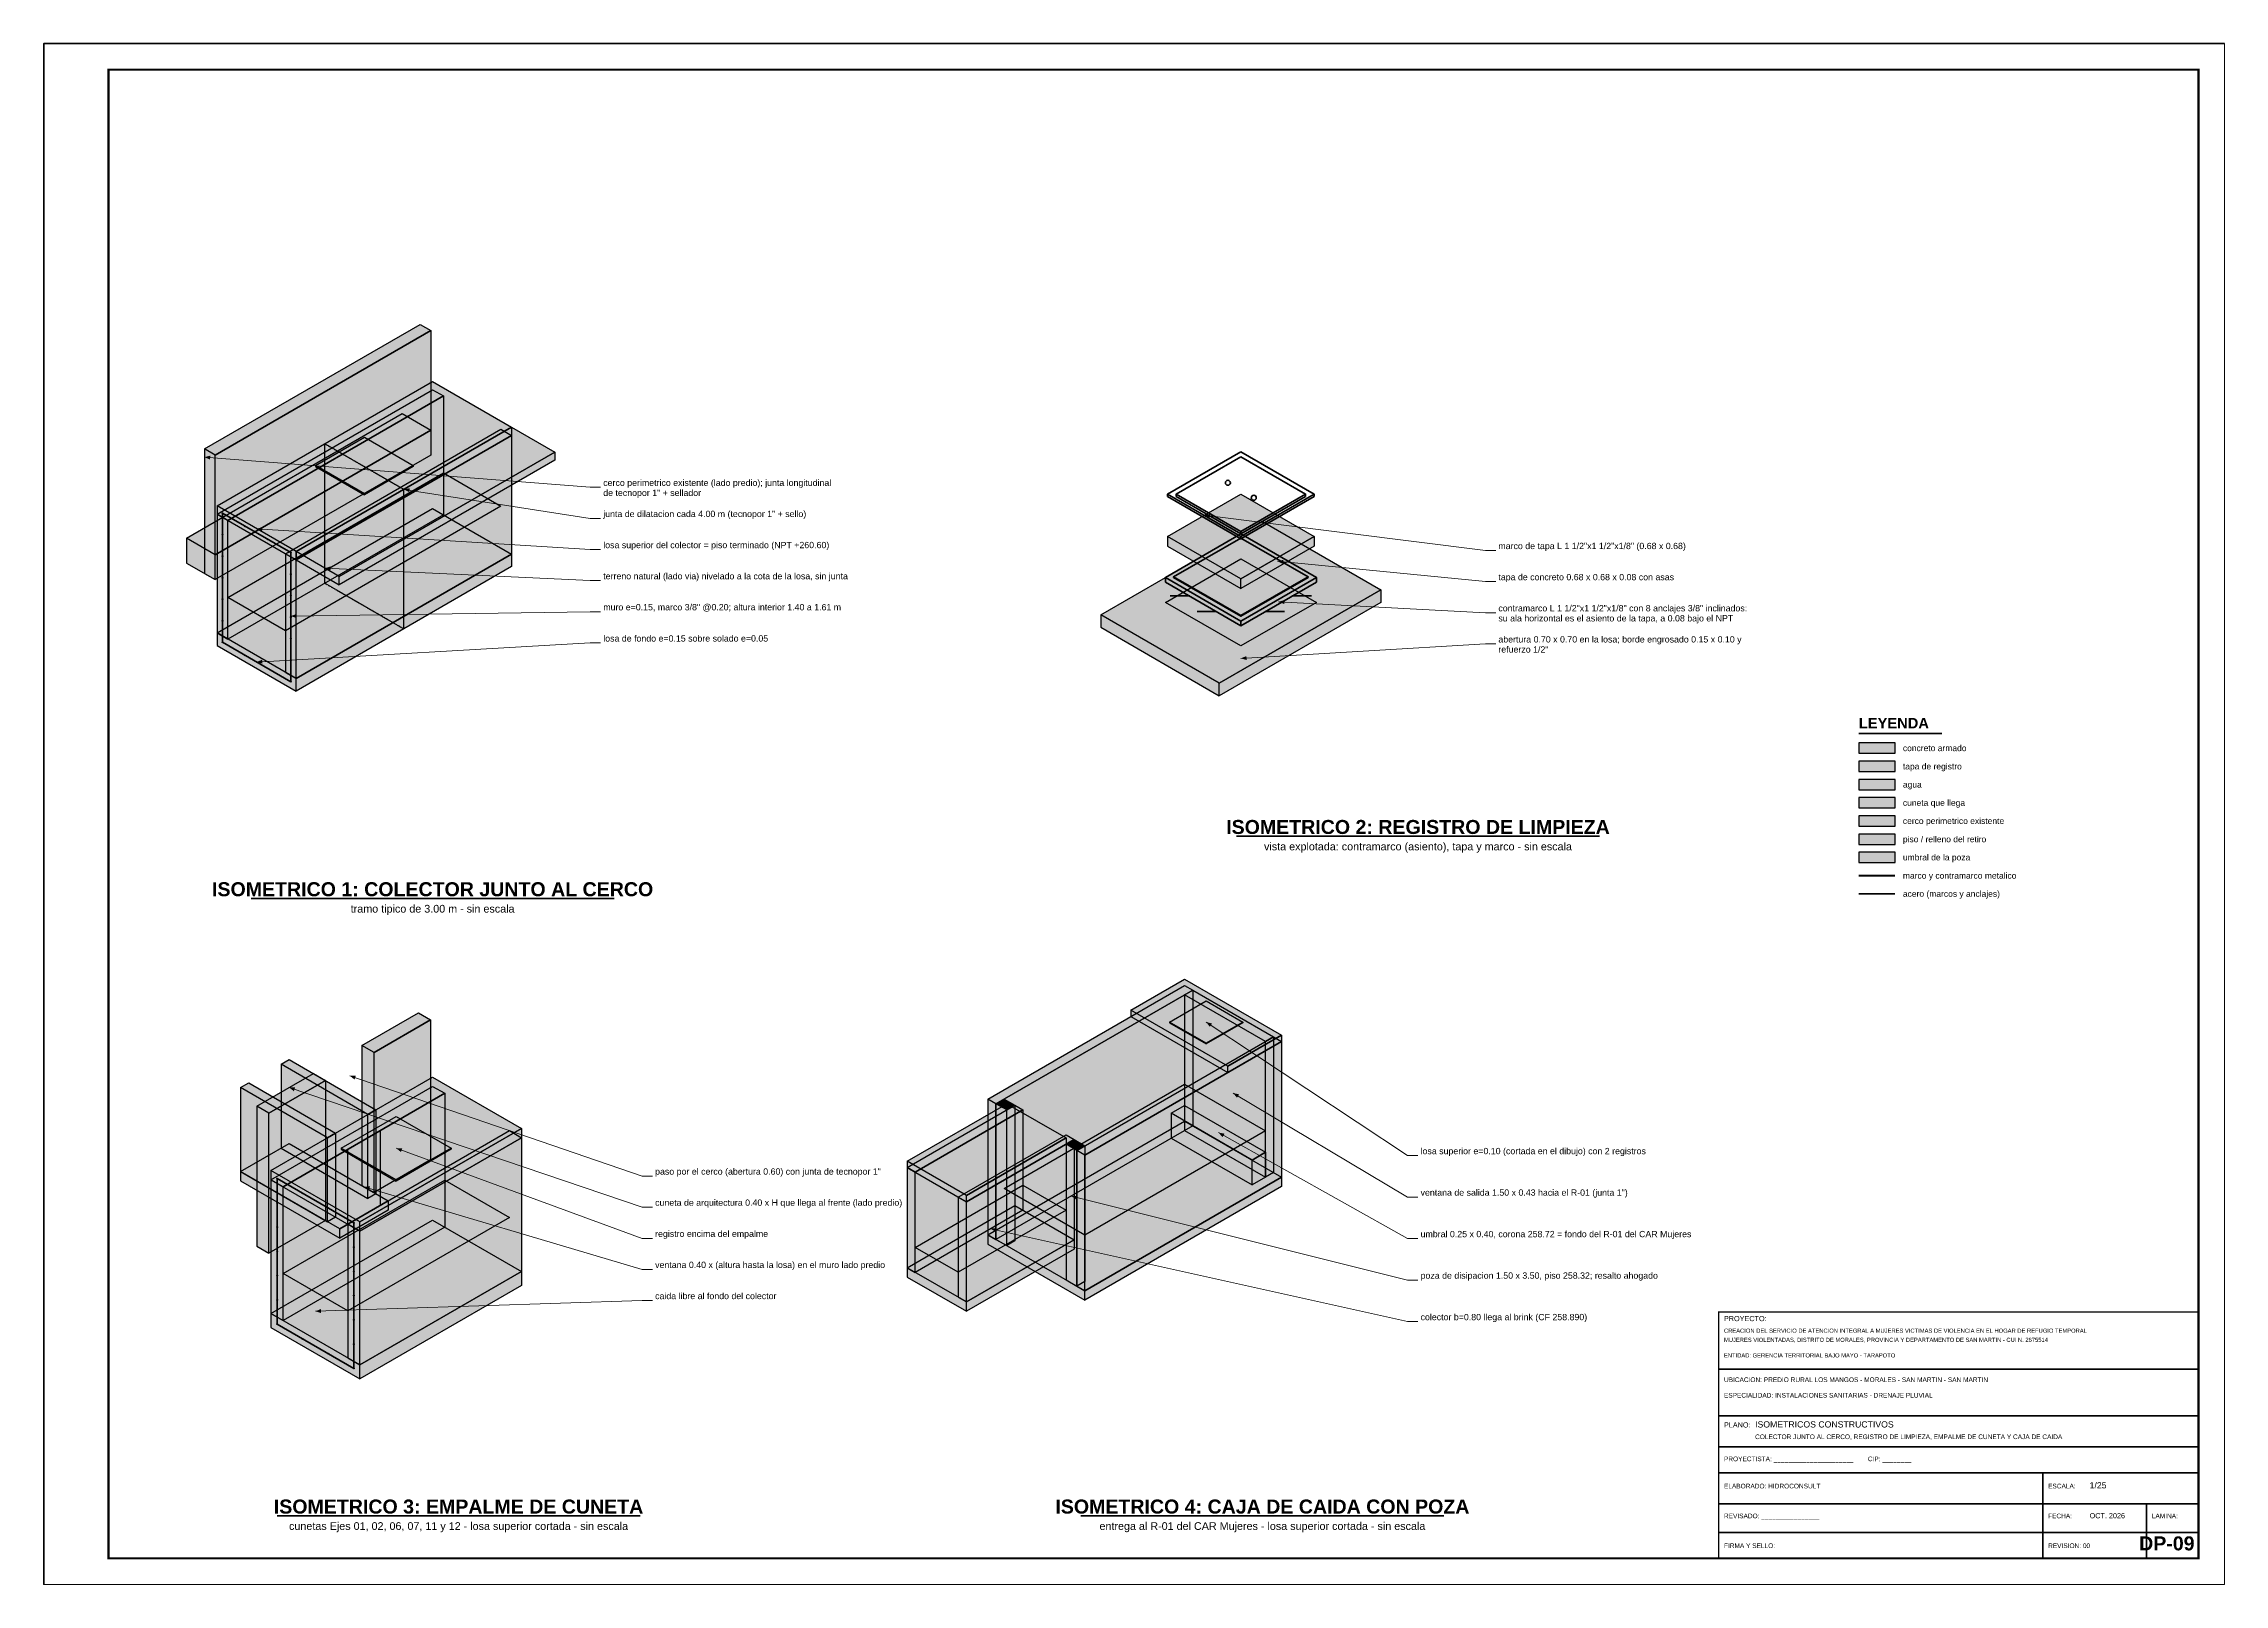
# Paper-space layout 'DP-09' of a CAD drawing. Header units: metres, sheet in millimetres. Extents: x 0 to 841, y 0 to 594.
# The model-space entities are those that its viewports show. They can reach past a viewport. Long polylines and large blocks are cut down to what shows.
import ezdxf
from ezdxf.enums import TextEntityAlignment as Align

# ---------------------------------------------------------------- set-up
doc = ezdxf.new("R2010")
doc.units = ezdxf.units.M
doc.header["$LTSCALE"] = 0.25
doc.linetypes.add('DASHED', pattern=[1.524, 1.27, -0.254])
for name, color, linetype, lineweight in [('ACERO', 1, 'CONTINUOUS', 35), ('LLAMADAS', 30, 'CONTINUOUS', 18), ('MARCO', 7, 'CONTINUOUS', 50), ('MARCO-METALICO', 32, 'CONTINUOUS', 40), ('ROTULO', 7, 'CONTINUOUS', 35), ('TITULOS', 160, 'CONTINUOUS', 35)]:
    doc.layers.add(name, color=color, linetype=linetype, lineweight=lineweight)
for name, color, linetype in [('ACERO-PUNTOS', 5, 'CONTINUOUS'), ('ISO-ARISTAS', 8, 'CONTINUOUS'), ('JUNTAS', 8, 'DASHED'), ('LEYENDA', 7, 'CONTINUOUS'), ('ROTULO-TEXTO', 7, 'CONTINUOUS'), ('TEXTOS', 7, 'CONTINUOUS')]:
    doc.layers.add(name, color=color, linetype=linetype)
for name, color, linetype, true_color in [('ISO-AGUA', 150, 'CONTINUOUS', 0x82bef0), ('ISO-CERCO', 14, 'CONTINUOUS', 0xe2c8c8), ('ISO-CONCRETO-LAT1', 253, 'CONTINUOUS', 0xcecece), ('ISO-CONCRETO-LAT2', 252, 'CONTINUOUS', 0xb2b2b2), ('ISO-CONCRETO-SUP', 254, 'CONTINUOUS', 0xe8e8e8), ('ISO-CUNETA', 94, 'CONTINUOUS', 0xa8d6a8), ('ISO-PIEDRA', 34, 'CONTINUOUS', 0xc4b092), ('ISO-TAPA', 255, 'CONTINUOUS', 0xf8f4e6), ('ISO-TERRENO', 94, 'CONTINUOUS', 0xd6e2c4)]:
    doc.layers.add(name, color=color, linetype=linetype, true_color=true_color)
doc.styles.get("Standard").update_dxf_attribs({"font": 'arial.ttf'})
doc.styles.add('TITULOS', font='arialbd.ttf')

# ---------------------------------------------------------------- blocks, each defined once
blk = doc.blocks.new('ACERO-38')
at = {"layer": 'ACERO-PUNTOS'}
h = blk.add_hatch(color=5, dxfattribs=at)
h.dxf.hatch_style = 1
h.paths.add_polyline_path([(-0.00475, 0, 1), (0.00475, 0, 1)])
at = {"layer": 'ACERO-PUNTOS', "color": 5}
blk.add_circle((0, 0), 0.00475, dxfattribs=at)

msp = doc.modelspace()

# ---------------------------------------------------------------- hatches: boundary and pattern name
at = {"layer": 'ISO-AGUA', "true_color": 0x82bef0}
h = msp.add_hatch(color=7, dxfattribs=at)
h.dxf.hatch_style = 1
h.paths.add_polyline_path([(349088.48, 9281447.449), (349088.83, 9281447.449), (349088.83, 9281447.549), (349088.48, 9281447.549)])
at = {"layer": 'ISO-CERCO', "true_color": 0xe2c8c8}
h = msp.add_hatch(color=7, dxfattribs=at)
h.dxf.hatch_style = 1
h.paths.add_polyline_path([(349088.48, 9281447.098), (349088.83, 9281447.098), (349088.83, 9281447.198), (349088.48, 9281447.198)])
at = {"layer": 'ISO-CONCRETO-SUP', "true_color": 0xe8e8e8}
h = msp.add_hatch(color=7, dxfattribs=at)
h.dxf.hatch_style = 1
h.paths.add_polyline_path([(349088.48, 9281447.8), (349088.83, 9281447.8), (349088.83, 9281447.9), (349088.48, 9281447.9)])
at = {"layer": 'ISO-CUNETA', "true_color": 0xa8d6a8}
h = msp.add_hatch(color=7, dxfattribs=at)
h.dxf.hatch_style = 1
h.paths.add_polyline_path([(349088.48, 9281447.273), (349088.83, 9281447.273), (349088.83, 9281447.373), (349088.48, 9281447.373)])
at = {"layer": 'ISO-PIEDRA', "true_color": 0xc4b092}
h = msp.add_hatch(color=7, dxfattribs=at)
h.dxf.hatch_style = 1
h.paths.add_polyline_path([(349088.48, 9281446.747), (349088.83, 9281446.747), (349088.83, 9281446.847), (349088.48, 9281446.847)])
at = {"layer": 'ISO-TAPA', "true_color": 0xf8f4e6}
h = msp.add_hatch(color=7, dxfattribs=at)
h.dxf.hatch_style = 1
h.paths.add_polyline_path([(349088.48, 9281447.624), (349088.83, 9281447.624), (349088.83, 9281447.724), (349088.48, 9281447.724)])
at = {"layer": 'ISO-TERRENO', "true_color": 0xd6e2c4}
h = msp.add_hatch(color=7, dxfattribs=at)
h.dxf.hatch_style = 1
h.paths.add_polyline_path([(349088.48, 9281446.922), (349088.83, 9281446.922), (349088.83, 9281447.022), (349088.48, 9281447.022)])

# ---------------------------------------------------------------- linework, layer by layer
at = {"layer": 'ACERO'}
for p, q in [((349082.029, 9281449.318), (349081.841, 9281449.318)), ((349083.016, 9281449.318), (349083.203, 9281449.318)), ((349082.288, 9281449.168), (349082.101, 9281449.168)), ((349082.756, 9281449.168), (349082.943, 9281449.168))]:
    msp.add_line(p, q, dxfattribs=at)
for points in [[(349072.704, 9281448.87), (349073.362, 9281448.49), (349073.362, 9281449.734), (349072.704, 9281450.114)], [(349073.23, 9281442.299), (349073.97, 9281441.871), (349073.97, 9281443.274), (349073.23, 9281443.702)]]:
    msp.add_lwpolyline(points, close=True, dxfattribs=at)
at = {"layer": 'ACERO', "const_width": 0.0175}
msp.add_lwpolyline([(349088.48, 9281446.446), (349088.83, 9281446.446)], dxfattribs=at)
at = {"layer": 'ISO-AGUA'}
msp.add_lwpolyline([(349088.48, 9281447.449), (349088.83, 9281447.449), (349088.83, 9281447.549), (349088.48, 9281447.549)], close=True, dxfattribs=at)
at = {"layer": 'ISO-AGUA', "true_color": 0x82bef0}
for points in [[(349074.834, 9281450.502), (349075.388, 9281450.182), (349072.755, 9281449.302), (349073.31, 9281448.982)], [(349081.98, 9281444.61), (349082.759, 9281444.16), (349080.239, 9281443.605), (349081.019, 9281443.155)], [(349074.847, 9281443.685), (349075.47, 9281443.325), (349073.288, 9281442.785), (349073.912, 9281442.425)], [(349080.421, 9281443.638), (349080.837, 9281443.398), (349079.382, 9281443.038), (349079.798, 9281442.798)]]:
    msp.add_solid(points, dxfattribs=at)
at = {"layer": 'ISO-ARISTAS'}
for points in [[(349074.609, 9281451.934), (349074.713, 9281451.874), (349072.634, 9281450.674), (349072.53, 9281450.734)], [(349074.713, 9281450.674), (349072.634, 9281449.474), (349072.634, 9281450.674), (349074.713, 9281451.874)], [(349074.73, 9281451.384), (349075.492, 9281450.944), (349073.414, 9281449.744), (349072.652, 9281450.184)], [(349074.73, 9281451.304), (349074.834, 9281451.244), (349072.755, 9281450.044), (349072.652, 9281450.104)], [(349074.834, 9281450.1), (349072.755, 9281448.9), (349072.755, 9281450.044), (349074.834, 9281451.244)], [(349074.834, 9281450.1), (349072.755, 9281448.9), (349072.755, 9281450.044), (349074.834, 9281451.244)], [(349074.436, 9281451.074), (349074.713, 9281450.914), (349072.634, 9281449.714), (349072.357, 9281449.874)], [(349075.492, 9281450.864), (349073.414, 9281449.664), (349073.414, 9281449.744), (349075.492, 9281450.944)], [(349075.492, 9281450.944), (349075.908, 9281450.704), (349073.829, 9281449.504), (349073.414, 9281449.744)], [(349072.53, 9281449.534), (349072.634, 9281449.474), (349072.634, 9281450.674), (349072.53, 9281450.734)], [(349074.713, 9281450.674), (349072.634, 9281449.474), (349072.634, 9281449.714), (349074.713, 9281450.914)], [(349075.388, 9281450.924), (349075.492, 9281450.864), (349073.414, 9281449.664), (349073.31, 9281449.724)], [(349075.492, 9281449.72), (349073.414, 9281448.52), (349073.414, 9281449.664), (349075.492, 9281450.864)], [(349074.072, 9281450.846), (349074.543, 9281450.574), (349074.072, 9281450.302), (349073.601, 9281450.574)], [(349073.601, 9281450.564), (349074.072, 9281450.292), (349074.072, 9281450.302), (349073.601, 9281450.574)], [(349075.908, 9281450.624), (349073.829, 9281449.424), (349073.829, 9281449.504), (349075.908, 9281450.704)], [(349074.543, 9281450.564), (349074.072, 9281450.292), (349074.072, 9281450.302), (349074.543, 9281450.574)], [(349074.834, 9281450.502), (349075.388, 9281450.182), (349073.31, 9281448.982), (349072.755, 9281449.302)], [(349082.522, 9281450.299), (349083.229, 9281449.891), (349082.522, 9281449.483), (349081.815, 9281449.891)], [(349072.652, 9281450.104), (349073.414, 9281449.664), (349073.414, 9281449.744), (349072.652, 9281450.184)], [(349074.73, 9281450.16), (349075.492, 9281449.72), (349073.414, 9281448.52), (349072.652, 9281448.96)], [(349072.652, 9281448.96), (349072.755, 9281448.9), (349072.755, 9281450.044), (349072.652, 9281450.104)], [(349082.73, 9281450.035), (349083.873, 9281449.375), (349082.314, 9281448.475), (349081.171, 9281449.135)], [(349081.815, 9281449.795), (349082.522, 9281449.387), (349082.522, 9281449.483), (349081.815, 9281449.891)], [(349083.229, 9281449.795), (349082.522, 9281449.387), (349082.522, 9281449.483), (349083.229, 9281449.891)], [(349072.357, 9281449.634), (349072.634, 9281449.474), (349072.634, 9281449.714), (349072.357, 9281449.874)], [(349073.31, 9281448.58), (349073.414, 9281448.52), (349073.414, 9281449.664), (349073.31, 9281449.724)], [(349073.414, 9281449.664), (349073.829, 9281449.424), (349073.829, 9281449.504), (349073.414, 9281449.744)], [(349075.492, 9281449.6), (349073.414, 9281448.4), (349073.414, 9281448.52), (349075.492, 9281449.72)], [(349082.522, 9281449.675), (349083.25, 9281449.255), (349082.522, 9281448.835), (349081.795, 9281449.255)], [(349083.873, 9281449.255), (349082.314, 9281448.355), (349082.314, 9281448.475), (349083.873, 9281449.375)], [(349081.171, 9281449.015), (349082.314, 9281448.355), (349082.314, 9281448.475), (349081.171, 9281449.135)], [(349072.652, 9281448.84), (349073.414, 9281448.4), (349073.414, 9281448.52), (349072.652, 9281448.96)], [(349081.98, 9281445.563), (349082.058, 9281445.518), (349080.161, 9281444.423), (349080.083, 9281444.468)], [(349082.058, 9281444.21), (349080.161, 9281443.115), (349080.161, 9281444.423), (349082.058, 9281445.518)], [(349082.058, 9281444.21), (349080.161, 9281443.115), (349080.161, 9281444.423), (349082.058, 9281445.518)], [(349081.98, 9281445.623), (349082.915, 9281445.083), (349082.396, 9281444.783), (349081.46, 9281445.323)], [(349082.058, 9281445.518), (349082.837, 9281445.068), (349082.759, 9281445.023), (349081.98, 9281445.473)], [(349081.98, 9281444.165), (349082.759, 9281443.715), (349082.759, 9281445.023), (349081.98, 9281445.473)], [(349074.594, 9281445.299), (349074.711, 9281445.232), (349074.165, 9281444.917), (349074.048, 9281444.984)], [(349081.46, 9281445.263), (349082.396, 9281444.723), (349082.396, 9281444.783), (349081.46, 9281445.323)], [(349082.188, 9281445.414), (349082.541, 9281445.21), (349082.188, 9281445.006), (349081.835, 9281445.21)], [(349074.711, 9281443.882), (349074.165, 9281443.567), (349074.165, 9281444.917), (349074.711, 9281445.232)], [(349082.837, 9281445.068), (349082.915, 9281445.023), (349081.019, 9281443.928), (349080.941, 9281443.973)], [(349081.835, 9281445.203), (349082.188, 9281444.999), (349082.188, 9281445.006), (349081.835, 9281445.21)], [(349082.541, 9281445.203), (349082.188, 9281444.999), (349082.188, 9281445.006), (349082.541, 9281445.21)], [(349082.915, 9281445.023), (349082.396, 9281444.723), (349082.396, 9281444.783), (349082.915, 9281445.083)], [(349082.837, 9281443.76), (349082.759, 9281443.715), (349082.759, 9281445.023), (349082.837, 9281445.068)], [(349073.347, 9281444.849), (349074.184, 9281444.365), (349074.106, 9281444.32), (349073.269, 9281444.804)], [(349074.048, 9281443.634), (349074.165, 9281443.567), (349074.165, 9281444.917), (349074.048, 9281444.984)], [(349082.915, 9281443.715), (349081.019, 9281442.62), (349081.019, 9281443.928), (349082.915, 9281445.023)], [(349072.957, 9281444.624), (349073.795, 9281444.14), (349073.717, 9281444.095), (349072.879, 9281444.579)], [(349073.58, 9281444.714), (349073.697, 9281444.647), (349073.152, 9281444.332), (349073.035, 9281444.399)], [(349073.697, 9281443.297), (349073.152, 9281442.982), (349073.152, 9281444.332), (349073.697, 9281444.647)], [(349074.73, 9281444.68), (349075.587, 9281444.185), (349074.029, 9281443.285), (349073.171, 9281443.78)], [(349073.269, 9281443.994), (349074.106, 9281443.51), (349074.106, 9281444.32), (349073.269, 9281444.804)], [(349072.879, 9281443.769), (349073.717, 9281443.285), (349073.717, 9281444.095), (349072.879, 9281444.579)], [(349074.73, 9281444.59), (349074.847, 9281444.523), (349073.288, 9281443.623), (349073.171, 9281443.69)], [(349074.847, 9281443.232), (349073.288, 9281442.332), (349073.288, 9281443.623), (349074.847, 9281444.523)], [(349074.847, 9281443.232), (349073.288, 9281442.332), (349073.288, 9281443.623), (349074.847, 9281444.523)], [(349080.265, 9281444.423), (349080.837, 9281444.093), (349079.876, 9281443.538), (349079.304, 9281443.868)], [(349080.083, 9281443.16), (349080.161, 9281443.115), (349080.161, 9281444.423), (349080.083, 9281444.468)], [(349080.239, 9281444.468), (349080.343, 9281444.408), (349080.265, 9281444.363), (349080.161, 9281444.423)], [(349080.161, 9281443.115), (349080.265, 9281443.055), (349080.265, 9281444.363), (349080.161, 9281444.423)], [(349081.98, 9281444.61), (349082.759, 9281444.16), (349081.019, 9281443.155), (349080.239, 9281443.605)], [(349073.035, 9281443.049), (349073.152, 9281442.982), (349073.152, 9281444.332), (349073.035, 9281444.399)], [(349074.379, 9281444.3), (349074.909, 9281443.994), (349074.379, 9281443.688), (349073.849, 9281443.994)], [(349074.184, 9281443.555), (349074.106, 9281443.51), (349074.106, 9281444.32), (349074.184, 9281444.365)], [(349080.343, 9281444.408), (349080.421, 9281444.363), (349079.382, 9281443.763), (349079.304, 9281443.808)], [(349080.421, 9281443.397), (349079.382, 9281442.797), (349079.382, 9281443.763), (349080.421, 9281444.363)], [(349081.98, 9281444.255), (349082.915, 9281443.715), (349081.019, 9281442.62), (349080.083, 9281443.16)], [(349080.343, 9281443.1), (349080.265, 9281443.055), (349080.265, 9281444.363), (349080.343, 9281444.408)], [(349081.98, 9281444.405), (349082.759, 9281443.955), (349082.63, 9281443.88), (349081.85, 9281444.33)], [(349081.85, 9281444.09), (349082.63, 9281443.64), (349082.63, 9281443.88), (349081.85, 9281444.33)], [(349073.347, 9281444.039), (349074.301, 9281443.488), (349073.834, 9281443.218), (349072.879, 9281443.769)], [(349073.795, 9281443.33), (349073.717, 9281443.285), (349073.717, 9281444.095), (349073.795, 9281444.14)], [(349073.849, 9281443.983), (349074.379, 9281443.677), (349074.379, 9281443.688), (349073.849, 9281443.994)], [(349075.47, 9281444.163), (349075.587, 9281444.095), (349074.029, 9281443.195), (349073.912, 9281443.263)], [(349074.223, 9281443.443), (349073.912, 9281443.263), (349073.912, 9281443.983), (349074.223, 9281444.163)], [(349075.587, 9281444.095), (349074.029, 9281443.195), (349074.029, 9281443.285), (349075.587, 9281444.185)], [(349075.587, 9281442.805), (349074.029, 9281441.905), (349074.029, 9281443.195), (349075.587, 9281444.095)], [(349074.909, 9281443.983), (349074.379, 9281443.677), (349074.379, 9281443.688), (349074.909, 9281443.994)], [(349080.837, 9281444.123), (349080.915, 9281444.078), (349079.876, 9281443.478), (349079.798, 9281443.523)], [(349080.837, 9281444.033), (349079.876, 9281443.478), (349079.876, 9281443.538), (349080.837, 9281444.093)], [(349080.915, 9281443.112), (349079.876, 9281442.512), (349079.876, 9281443.478), (349080.915, 9281444.078)], [(349080.915, 9281444.078), (349081.019, 9281444.018), (349080.941, 9281443.973), (349080.837, 9281444.033)], [(349080.837, 9281442.725), (349080.941, 9281442.665), (349080.941, 9281443.973), (349080.837, 9281444.033)], [(349081.019, 9281442.71), (349080.941, 9281442.665), (349080.941, 9281443.973), (349081.019, 9281444.018)], [(349073.171, 9281443.69), (349074.029, 9281443.195), (349074.029, 9281443.285), (349073.171, 9281443.78)], [(349079.304, 9281443.808), (349079.876, 9281443.478), (349079.876, 9281443.538), (349079.304, 9281443.868)], [(349079.304, 9281442.842), (349079.382, 9281442.797), (349079.382, 9281443.763), (349079.304, 9281443.808)], [(349080.941, 9281442.665), (349081.019, 9281442.62), (349081.019, 9281443.928), (349080.941, 9281443.973)], [(349082.759, 9281443.715), (349082.63, 9281443.64), (349082.63, 9281443.88), (349082.759, 9281443.955)], [(349072.879, 9281443.679), (349073.834, 9281443.128), (349073.834, 9281443.218), (349072.879, 9281443.769)], [(349073.171, 9281442.4), (349073.288, 9281442.332), (349073.288, 9281443.623), (349073.171, 9281443.69)], [(349074.847, 9281443.685), (349075.47, 9281443.325), (349073.912, 9281442.425), (349073.288, 9281442.785)], [(349080.421, 9281443.638), (349080.837, 9281443.398), (349079.798, 9281442.798), (349079.382, 9281443.038)], [(349082.915, 9281443.625), (349081.019, 9281442.53), (349081.019, 9281442.62), (349082.915, 9281443.715)], [(349074.301, 9281443.398), (349073.834, 9281443.128), (349073.834, 9281443.218), (349074.301, 9281443.488)], [(349080.343, 9281443.442), (349080.915, 9281443.112), (349079.876, 9281442.512), (349079.304, 9281442.842)], [(349079.798, 9281442.557), (349079.876, 9281442.512), (349079.876, 9281443.478), (349079.798, 9281443.523)], [(349074.73, 9281443.3), (349075.587, 9281442.805), (349074.029, 9281441.905), (349073.171, 9281442.4)], [(349073.912, 9281441.972), (349074.029, 9281441.905), (349074.029, 9281443.195), (349073.912, 9281443.263)], [(349080.083, 9281443.07), (349081.019, 9281442.53), (349081.019, 9281442.62), (349080.083, 9281443.16)], [(349080.915, 9281443.022), (349079.876, 9281442.422), (349079.876, 9281442.512), (349080.915, 9281443.112)], [(349075.587, 9281442.67), (349074.029, 9281441.77), (349074.029, 9281441.905), (349075.587, 9281442.805)], [(349079.304, 9281442.752), (349079.876, 9281442.422), (349079.876, 9281442.512), (349079.304, 9281442.842)], [(349073.171, 9281442.265), (349074.029, 9281441.77), (349074.029, 9281441.905), (349073.171, 9281442.4)]]:
    msp.add_lwpolyline(points, close=True, dxfattribs=at)
at = {"layer": 'ISO-CERCO'}
msp.add_lwpolyline([(349088.48, 9281447.098), (349088.83, 9281447.098), (349088.83, 9281447.198), (349088.48, 9281447.198)], close=True, dxfattribs=at)
at = {"layer": 'ISO-CERCO', "true_color": 0xe2c8c8}
for points in [[(349074.609, 9281451.934), (349074.713, 9281451.874), (349072.53, 9281450.734), (349072.634, 9281450.674)], [(349074.713, 9281450.674), (349072.634, 9281449.474), (349074.713, 9281451.874), (349072.634, 9281450.674)], [(349074.436, 9281451.074), (349074.713, 9281450.914), (349072.357, 9281449.874), (349072.634, 9281449.714)], [(349072.53, 9281449.534), (349072.634, 9281449.474), (349072.53, 9281450.734), (349072.634, 9281450.674)], [(349074.713, 9281450.674), (349072.634, 9281449.474), (349074.713, 9281450.914), (349072.634, 9281449.714)], [(349072.357, 9281449.634), (349072.634, 9281449.474), (349072.357, 9281449.874), (349072.634, 9281449.714)], [(349074.594, 9281445.299), (349074.711, 9281445.232), (349074.048, 9281444.984), (349074.165, 9281444.917)], [(349074.711, 9281443.882), (349074.165, 9281443.567), (349074.711, 9281445.232), (349074.165, 9281444.917)], [(349074.048, 9281443.634), (349074.165, 9281443.567), (349074.048, 9281444.984), (349074.165, 9281444.917)], [(349073.58, 9281444.714), (349073.697, 9281444.647), (349073.035, 9281444.399), (349073.152, 9281444.332)], [(349073.697, 9281443.297), (349073.152, 9281442.982), (349073.697, 9281444.647), (349073.152, 9281444.332)], [(349073.035, 9281443.049), (349073.152, 9281442.982), (349073.035, 9281444.399), (349073.152, 9281444.332)]]:
    msp.add_solid(points, dxfattribs=at)
at = {"layer": 'ISO-CONCRETO-LAT1', "true_color": 0xcecece}
for points in [[(349072.652, 9281450.104), (349073.414, 9281449.664), (349072.652, 9281450.184), (349073.414, 9281449.744)], [(349072.652, 9281448.96), (349072.755, 9281448.9), (349072.652, 9281450.104), (349072.755, 9281450.044)], [(349073.31, 9281448.58), (349073.414, 9281448.52), (349073.31, 9281449.724), (349073.414, 9281449.664)], [(349081.171, 9281449.015), (349082.314, 9281448.355), (349081.171, 9281449.135), (349082.314, 9281448.475)], [(349072.652, 9281448.84), (349073.414, 9281448.4), (349072.652, 9281448.96), (349073.414, 9281448.52)], [(349081.98, 9281444.165), (349082.759, 9281443.715), (349081.98, 9281445.473), (349082.759, 9281445.023)], [(349081.46, 9281445.263), (349082.396, 9281444.723), (349081.46, 9281445.323), (349082.396, 9281444.783)], [(349080.083, 9281443.16), (349080.161, 9281443.115), (349080.083, 9281444.468), (349080.161, 9281444.423)], [(349080.161, 9281443.115), (349080.265, 9281443.055), (349080.161, 9281444.423), (349080.265, 9281444.363)], [(349080.837, 9281442.725), (349080.941, 9281442.665), (349080.837, 9281444.033), (349080.941, 9281443.973)], [(349073.171, 9281443.69), (349074.029, 9281443.195), (349073.171, 9281443.78), (349074.029, 9281443.285)], [(349079.304, 9281443.808), (349079.876, 9281443.478), (349079.304, 9281443.868), (349079.876, 9281443.538)], [(349079.304, 9281442.842), (349079.382, 9281442.797), (349079.304, 9281443.808), (349079.382, 9281443.763)], [(349080.941, 9281442.665), (349081.019, 9281442.62), (349080.941, 9281443.973), (349081.019, 9281443.928)], [(349073.171, 9281442.4), (349073.288, 9281442.332), (349073.171, 9281443.69), (349073.288, 9281443.623)], [(349079.798, 9281442.557), (349079.876, 9281442.512), (349079.798, 9281443.523), (349079.876, 9281443.478)], [(349073.912, 9281441.972), (349074.029, 9281441.905), (349073.912, 9281443.263), (349074.029, 9281443.195)], [(349080.083, 9281443.07), (349081.019, 9281442.53), (349080.083, 9281443.16), (349081.019, 9281442.62)], [(349079.304, 9281442.752), (349079.876, 9281442.422), (349079.304, 9281442.842), (349079.876, 9281442.512)], [(349073.171, 9281442.265), (349074.029, 9281441.77), (349073.171, 9281442.4), (349074.029, 9281441.905)]]:
    msp.add_solid(points, dxfattribs=at)
at = {"layer": 'ISO-CONCRETO-LAT2', "true_color": 0xb2b2b2}
for points in [[(349074.834, 9281450.1), (349072.755, 9281448.9), (349074.834, 9281451.244), (349072.755, 9281450.044)], [(349074.834, 9281450.1), (349072.755, 9281448.9), (349074.834, 9281451.244), (349072.755, 9281450.044)], [(349075.492, 9281450.864), (349073.414, 9281449.664), (349075.492, 9281450.944), (349073.414, 9281449.744)], [(349075.492, 9281449.72), (349073.414, 9281448.52), (349075.492, 9281450.864), (349073.414, 9281449.664)], [(349075.492, 9281449.6), (349073.414, 9281448.4), (349075.492, 9281449.72), (349073.414, 9281448.52)], [(349082.522, 9281449.675), (349083.25, 9281449.255), (349081.795, 9281449.255), (349082.522, 9281448.835)], [(349083.873, 9281449.255), (349082.314, 9281448.355), (349083.873, 9281449.375), (349082.314, 9281448.475)], [(349082.058, 9281444.21), (349080.161, 9281443.115), (349082.058, 9281445.518), (349080.161, 9281444.423)], [(349082.058, 9281444.21), (349080.161, 9281443.115), (349082.058, 9281445.518), (349080.161, 9281444.423)], [(349082.915, 9281445.023), (349082.396, 9281444.723), (349082.915, 9281445.083), (349082.396, 9281444.783)], [(349082.837, 9281443.76), (349082.759, 9281443.715), (349082.837, 9281445.068), (349082.759, 9281445.023)], [(349082.915, 9281443.715), (349081.019, 9281442.62), (349082.915, 9281445.023), (349081.019, 9281443.928)], [(349074.847, 9281443.232), (349073.288, 9281442.332), (349074.847, 9281444.523), (349073.288, 9281443.623)], [(349074.847, 9281443.232), (349073.288, 9281442.332), (349074.847, 9281444.523), (349073.288, 9281443.623)], [(349080.421, 9281443.397), (349079.382, 9281442.797), (349080.421, 9281444.363), (349079.382, 9281443.763)], [(349080.343, 9281443.1), (349080.265, 9281443.055), (349080.343, 9281444.408), (349080.265, 9281444.363)], [(349075.587, 9281444.095), (349074.029, 9281443.195), (349075.587, 9281444.185), (349074.029, 9281443.285)], [(349075.587, 9281442.805), (349074.029, 9281441.905), (349075.587, 9281444.095), (349074.029, 9281443.195)], [(349080.837, 9281444.033), (349079.876, 9281443.478), (349080.837, 9281444.093), (349079.876, 9281443.538)], [(349080.915, 9281443.112), (349079.876, 9281442.512), (349080.915, 9281444.078), (349079.876, 9281443.478)], [(349081.019, 9281442.71), (349080.941, 9281442.665), (349081.019, 9281444.018), (349080.941, 9281443.973)], [(349082.915, 9281443.625), (349081.019, 9281442.53), (349082.915, 9281443.715), (349081.019, 9281442.62)], [(349080.915, 9281443.022), (349079.876, 9281442.422), (349080.915, 9281443.112), (349079.876, 9281442.512)], [(349075.587, 9281442.67), (349074.029, 9281441.77), (349075.587, 9281442.805), (349074.029, 9281441.905)]]:
    msp.add_solid(points, dxfattribs=at)
at = {"layer": 'ISO-CONCRETO-SUP'}
msp.add_lwpolyline([(349088.48, 9281447.8), (349088.83, 9281447.8), (349088.83, 9281447.9), (349088.48, 9281447.9)], close=True, dxfattribs=at)
at = {"layer": 'ISO-CONCRETO-SUP', "true_color": 0xe8e8e8}
for points in [[(349074.73, 9281451.384), (349075.492, 9281450.944), (349072.652, 9281450.184), (349073.414, 9281449.744)], [(349074.73, 9281451.304), (349074.834, 9281451.244), (349072.652, 9281450.104), (349072.755, 9281450.044)], [(349075.388, 9281450.924), (349075.492, 9281450.864), (349073.31, 9281449.724), (349073.414, 9281449.664)], [(349074.73, 9281450.16), (349075.492, 9281449.72), (349072.652, 9281448.96), (349073.414, 9281448.52)], [(349082.73, 9281450.035), (349083.873, 9281449.375), (349081.171, 9281449.135), (349082.314, 9281448.475)], [(349081.98, 9281445.563), (349082.058, 9281445.518), (349080.083, 9281444.468), (349080.161, 9281444.423)], [(349081.98, 9281445.623), (349082.915, 9281445.083), (349081.46, 9281445.323), (349082.396, 9281444.783)], [(349082.058, 9281445.518), (349082.837, 9281445.068), (349081.98, 9281445.473), (349082.759, 9281445.023)], [(349082.837, 9281445.068), (349082.915, 9281445.023), (349080.941, 9281443.973), (349081.019, 9281443.928)], [(349074.73, 9281444.68), (349075.587, 9281444.185), (349073.171, 9281443.78), (349074.029, 9281443.285)], [(349074.73, 9281444.59), (349074.847, 9281444.523), (349073.171, 9281443.69), (349073.288, 9281443.623)], [(349080.265, 9281444.423), (349080.837, 9281444.093), (349079.304, 9281443.868), (349079.876, 9281443.538)], [(349080.239, 9281444.468), (349080.343, 9281444.408), (349080.161, 9281444.423), (349080.265, 9281444.363)], [(349080.343, 9281444.408), (349080.421, 9281444.363), (349079.304, 9281443.808), (349079.382, 9281443.763)], [(349081.98, 9281444.255), (349082.915, 9281443.715), (349080.083, 9281443.16), (349081.019, 9281442.62)], [(349075.47, 9281444.163), (349075.587, 9281444.095), (349073.912, 9281443.263), (349074.029, 9281443.195)], [(349074.223, 9281443.443), (349073.912, 9281443.263), (349074.223, 9281444.163), (349073.912, 9281443.983)], [(349080.837, 9281444.123), (349080.915, 9281444.078), (349079.798, 9281443.523), (349079.876, 9281443.478)], [(349080.915, 9281444.078), (349081.019, 9281444.018), (349080.837, 9281444.033), (349080.941, 9281443.973)], [(349080.343, 9281443.442), (349080.915, 9281443.112), (349079.304, 9281442.842), (349079.876, 9281442.512)], [(349074.73, 9281443.3), (349075.587, 9281442.805), (349073.171, 9281442.4), (349074.029, 9281441.905)]]:
    msp.add_solid(points, dxfattribs=at)
at = {"layer": 'ISO-CUNETA'}
msp.add_lwpolyline([(349088.48, 9281447.273), (349088.83, 9281447.273), (349088.83, 9281447.373), (349088.48, 9281447.373)], close=True, dxfattribs=at)
at = {"layer": 'ISO-CUNETA', "true_color": 0xa8d6a8}
for points in [[(349073.347, 9281444.849), (349074.184, 9281444.365), (349073.269, 9281444.804), (349074.106, 9281444.32)], [(349072.957, 9281444.624), (349073.795, 9281444.14), (349072.879, 9281444.579), (349073.717, 9281444.095)], [(349073.269, 9281443.994), (349074.106, 9281443.51), (349073.269, 9281444.804), (349074.106, 9281444.32)], [(349072.879, 9281443.769), (349073.717, 9281443.285), (349072.879, 9281444.579), (349073.717, 9281444.095)], [(349074.184, 9281443.555), (349074.106, 9281443.51), (349074.184, 9281444.365), (349074.106, 9281444.32)], [(349073.347, 9281444.039), (349074.301, 9281443.488), (349072.879, 9281443.769), (349073.834, 9281443.218)], [(349073.795, 9281443.33), (349073.717, 9281443.285), (349073.795, 9281444.14), (349073.717, 9281444.095)], [(349072.879, 9281443.679), (349073.834, 9281443.128), (349072.879, 9281443.769), (349073.834, 9281443.218)], [(349074.301, 9281443.398), (349073.834, 9281443.128), (349074.301, 9281443.488), (349073.834, 9281443.218)]]:
    msp.add_solid(points, dxfattribs=at)
at = {"layer": 'ISO-PIEDRA'}
msp.add_lwpolyline([(349088.48, 9281446.747), (349088.83, 9281446.747), (349088.83, 9281446.847), (349088.48, 9281446.847)], close=True, dxfattribs=at)
at = {"layer": 'ISO-PIEDRA', "true_color": 0xc4b092}
for points in [[(349081.98, 9281444.405), (349082.759, 9281443.955), (349081.85, 9281444.33), (349082.63, 9281443.88)], [(349081.85, 9281444.09), (349082.63, 9281443.64), (349081.85, 9281444.33), (349082.63, 9281443.88)], [(349082.759, 9281443.715), (349082.63, 9281443.64), (349082.759, 9281443.955), (349082.63, 9281443.88)]]:
    msp.add_solid(points, dxfattribs=at)
at = {"layer": 'ISO-TAPA'}
msp.add_lwpolyline([(349088.48, 9281447.624), (349088.83, 9281447.624), (349088.83, 9281447.724), (349088.48, 9281447.724)], close=True, dxfattribs=at)
at = {"layer": 'ISO-TAPA', "true_color": 0xf8f4e6}
for points in [[(349074.072, 9281450.846), (349074.543, 9281450.574), (349073.601, 9281450.574), (349074.072, 9281450.302)], [(349073.601, 9281450.564), (349074.072, 9281450.292), (349073.601, 9281450.574), (349074.072, 9281450.302)], [(349074.543, 9281450.564), (349074.072, 9281450.292), (349074.543, 9281450.574), (349074.072, 9281450.302)], [(349082.522, 9281450.299), (349083.229, 9281449.891), (349081.815, 9281449.891), (349082.522, 9281449.483)], [(349081.815, 9281449.795), (349082.522, 9281449.387), (349081.815, 9281449.891), (349082.522, 9281449.483)], [(349083.229, 9281449.795), (349082.522, 9281449.387), (349083.229, 9281449.891), (349082.522, 9281449.483)], [(349082.188, 9281445.414), (349082.541, 9281445.21), (349081.835, 9281445.21), (349082.188, 9281445.006)], [(349081.835, 9281445.203), (349082.188, 9281444.999), (349081.835, 9281445.21), (349082.188, 9281445.006)], [(349082.541, 9281445.203), (349082.188, 9281444.999), (349082.541, 9281445.21), (349082.188, 9281445.006)], [(349074.379, 9281444.3), (349074.909, 9281443.994), (349073.849, 9281443.994), (349074.379, 9281443.688)], [(349073.849, 9281443.983), (349074.379, 9281443.677), (349073.849, 9281443.994), (349074.379, 9281443.688)], [(349074.909, 9281443.983), (349074.379, 9281443.677), (349074.909, 9281443.994), (349074.379, 9281443.688)]]:
    msp.add_solid(points, dxfattribs=at)
at = {"layer": 'ISO-TERRENO'}
msp.add_lwpolyline([(349088.48, 9281446.922), (349088.83, 9281446.922), (349088.83, 9281447.022), (349088.48, 9281447.022)], close=True, dxfattribs=at)
at = {"layer": 'ISO-TERRENO', "true_color": 0xd6e2c4}
for points in [[(349075.492, 9281450.944), (349075.908, 9281450.704), (349073.414, 9281449.744), (349073.829, 9281449.504)], [(349075.908, 9281450.624), (349073.829, 9281449.424), (349075.908, 9281450.704), (349073.829, 9281449.504)], [(349073.414, 9281449.664), (349073.829, 9281449.424), (349073.414, 9281449.744), (349073.829, 9281449.504)]]:
    msp.add_solid(points, dxfattribs=at)
at = {"layer": 'JUNTAS'}
for points in [[(349073.691, 9281450.784), (349074.453, 9281450.344)], [(349073.691, 9281449.44), (349073.691, 9281450.784)], [(349074.453, 9281449), (349074.453, 9281450.344)], [(349073.691, 9281449.44), (349074.453, 9281449)]]:
    msp.add_lwpolyline(points, dxfattribs=at)
at = {"layer": 'LLAMADAS'}
for p, q in [((349076.25, 9281450.364), (349072.53, 9281450.654)), ((349076.25, 9281450.064), (349074.453, 9281450.344)), ((349076.35, 9281450.364), (349076.25, 9281450.364)), ((349084.88, 9281449.755), (349082.169, 9281450.095)), ((349076.25, 9281449.764), (349073.033, 9281449.964)), ((349076.35, 9281450.064), (349076.25, 9281450.064)), ((349076.35, 9281449.764), (349076.25, 9281449.764)), ((349084.98, 9281449.755), (349084.88, 9281449.755)), ((349076.25, 9281449.464), (349073.691, 9281449.584)), ((349076.35, 9281449.464), (349076.25, 9281449.464)), ((349084.88, 9281449.455), (349082.875, 9281449.651)), ((349084.88, 9281449.155), (349082.886, 9281449.261)), ((349084.98, 9281449.455), (349084.88, 9281449.455)), ((349076.25, 9281449.164), (349073.362, 9281449.122)), ((349076.35, 9281449.164), (349076.25, 9281449.164)), ((349084.98, 9281449.155), (349084.88, 9281449.155)), ((349076.25, 9281448.864), (349073.033, 9281448.68)), ((349076.35, 9281448.864), (349076.25, 9281448.864)), ((349084.88, 9281448.855), (349082.522, 9281448.715)), ((349084.98, 9281448.855), (349084.88, 9281448.855)), ((349084.13, 9281443.923), (349082.188, 9281445.21)), ((349076.75, 9281443.725), (349073.931, 9281444.692)), ((349076.75, 9281443.425), (349073.347, 9281444.579)), ((349084.13, 9281443.523), (349082.448, 9281444.525)), ((349076.75, 9281443.125), (349074.379, 9281443.994)), ((349084.13, 9281443.123), (349082.307, 9281444.144)), ((349084.23, 9281443.923), (349084.13, 9281443.923)), ((349076.75, 9281442.825), (349074.067, 9281443.623)), ((349076.85, 9281443.725), (349076.75, 9281443.725)), ((349076.85, 9281443.425), (349076.75, 9281443.425)), ((349084.13, 9281442.723), (349080.889, 9281443.53)), ((349084.23, 9281443.523), (349084.13, 9281443.523)), ((349084.13, 9281442.323), (349080.109, 9281443.218)), ((349076.85, 9281443.125), (349076.75, 9281443.125)), ((349084.23, 9281443.123), (349084.13, 9281443.123)), ((349076.85, 9281442.825), (349076.75, 9281442.825)), ((349076.75, 9281442.525), (349073.6, 9281442.422)), ((349076.85, 9281442.525), (349076.75, 9281442.525)), ((349084.23, 9281442.723), (349084.13, 9281442.723)), ((349084.23, 9281442.323), (349084.13, 9281442.323))]:
    msp.add_line(p, q, dxfattribs=at)
for points in [[(349072.53, 9281450.654), (349072.584, 9281450.631), (349072.587, 9281450.669)], [(349074.453, 9281450.344), (349074.504, 9281450.317), (349074.51, 9281450.355)], [(349082.169, 9281450.095), (349082.221, 9281450.069), (349082.226, 9281450.107)], [(349073.033, 9281449.964), (349073.086, 9281449.941), (349073.089, 9281449.98)], [(349073.691, 9281449.584), (349073.745, 9281449.562), (349073.747, 9281449.601)], [(349082.875, 9281449.651), (349082.928, 9281449.626), (349082.932, 9281449.665)], [(349082.886, 9281449.261), (349082.94, 9281449.239), (349082.942, 9281449.277)], [(349073.362, 9281449.122), (349073.417, 9281449.104), (349073.416, 9281449.142)], [(349073.033, 9281448.68), (349073.089, 9281448.664), (349073.086, 9281448.702)], [(349082.522, 9281448.715), (349082.578, 9281448.699), (349082.576, 9281448.737)], [(349082.188, 9281445.21), (349082.223, 9281445.164), (349082.244, 9281445.196)], [(349073.931, 9281444.692), (349073.977, 9281444.656), (349073.989, 9281444.692)], [(349073.347, 9281444.579), (349073.392, 9281444.543), (349073.405, 9281444.58)], [(349082.448, 9281444.525), (349082.485, 9281444.48), (349082.505, 9281444.513)], [(349074.379, 9281443.994), (349074.424, 9281443.957), (349074.438, 9281443.993)], [(349082.307, 9281444.144), (349082.346, 9281444.1), (349082.365, 9281444.134)], [(349074.067, 9281443.623), (349074.115, 9281443.589), (349074.126, 9281443.626)], [(349080.889, 9281443.53), (349080.938, 9281443.498), (349080.947, 9281443.536)], [(349080.109, 9281443.218), (349080.159, 9281443.188), (349080.167, 9281443.225)], [(349073.6, 9281442.422), (349073.655, 9281442.405), (349073.654, 9281442.444)]]:
    msp.add_solid(points, dxfattribs=at)
at = {"layer": 'MARCO'}
msp.add_lwpolyline([(349070.98, 9281439.79), (349092.005, 9281439.79), (349092.005, 9281454.64), (349070.98, 9281454.64)], close=True, dxfattribs=at)
at = {"layer": 'MARCO', "const_width": 0.02}
msp.add_lwpolyline([(349071.605, 9281440.04), (349091.755, 9281440.04), (349091.755, 9281454.39), (349071.605, 9281454.39)], close=True, dxfattribs=at)
at = {"layer": 'MARCO-METALICO'}
for points in [[(349082.522, 9281450.707), (349083.229, 9281450.299), (349082.522, 9281449.891), (349081.815, 9281450.299)], [(349082.522, 9281450.659), (349083.146, 9281450.299), (349082.522, 9281449.939), (349081.899, 9281450.299)], [(349081.815, 9281450.275), (349082.522, 9281449.867), (349082.522, 9281449.891), (349081.815, 9281450.299)], [(349081.899, 9281450.275), (349082.522, 9281449.915), (349082.522, 9281449.939), (349081.899, 9281450.299)], [(349083.229, 9281450.275), (349082.522, 9281449.867), (349082.522, 9281449.891), (349083.229, 9281450.299)], [(349083.146, 9281450.275), (349082.522, 9281449.915), (349082.522, 9281449.939), (349083.146, 9281450.299)], [(349082.522, 9281449.915), (349083.25, 9281449.495), (349082.522, 9281449.075), (349081.795, 9281449.495)], [(349082.522, 9281449.875), (349083.17, 9281449.501), (349082.522, 9281449.127), (349081.874, 9281449.501)], [(349081.795, 9281449.449), (349082.522, 9281449.029), (349082.522, 9281449.075), (349081.795, 9281449.495)], [(349081.874, 9281449.495), (349082.522, 9281449.121), (349082.522, 9281449.127), (349081.874, 9281449.501)], [(349083.17, 9281449.495), (349082.522, 9281449.121), (349082.522, 9281449.127), (349083.17, 9281449.501)], [(349083.25, 9281449.449), (349082.522, 9281449.029), (349082.522, 9281449.075), (349083.25, 9281449.495)]]:
    msp.add_lwpolyline(points, close=True, dxfattribs=at)
at = {"layer": 'MARCO-METALICO', "const_width": 0.0175}
msp.add_lwpolyline([(349088.48, 9281446.621), (349088.83, 9281446.621)], dxfattribs=at)
at = {"layer": 'MARCO-METALICO'}
for centre in [(349082.397, 9281450.407), (349082.647, 9281450.263)]:
    msp.add_circle(centre, 0.024, dxfattribs=at)
at = {"layer": 'ROTULO'}
for p, q in [((349087.13, 9281441.865), (349091.755, 9281441.865)), ((349087.13, 9281441.415), (349091.755, 9281441.415)), ((349087.13, 9281441.115), (349091.755, 9281441.115)), ((349087.13, 9281440.865), (349091.755, 9281440.865)), ((349090.255, 9281440.865), (349090.255, 9281440.04)), ((349087.13, 9281440.565), (349091.755, 9281440.565)), ((349091.255, 9281440.565), (349091.255, 9281440.04)), ((349087.13, 9281440.29), (349091.755, 9281440.29))]:
    msp.add_line(p, q, dxfattribs=at)
at = {"layer": 'ROTULO', "const_width": 0.0125}
msp.add_lwpolyline([(349087.13, 9281440.04), (349091.755, 9281440.04), (349091.755, 9281442.415), (349087.13, 9281442.415)], close=True, dxfattribs=at)
at = {"layer": 'TITULOS'}
for p, q in [((349088.48, 9281447.99), (349089.28, 9281447.99)), ((349082.48, 9281447.002), (349085.98, 9281447.002)), ((349072.98, 9281446.402), (349076.48, 9281446.402)), ((349073.23, 9281440.452), (349076.73, 9281440.452)), ((349080.98, 9281440.452), (349084.48, 9281440.452))]:
    msp.add_line(p, q, dxfattribs=at)

# ---------------------------------------------------------------- block references
for p, xscale, yscale in [((349072.704, 9281450.114), 0.8, 0.8), ((349072.704, 9281450.114), 0.8, 0.8), ((349072.704, 9281449.907), 0.8, 0.8), ((349072.923, 9281449.987), 0.8, 0.8), ((349072.704, 9281449.699), 0.8, 0.8), ((349073.142, 9281449.861), 0.8, 0.8), ((349073.362, 9281449.734), 0.8, 0.8), ((349073.362, 9281449.734), 0.8, 0.8), ((349072.704, 9281449.492), 0.8, 0.8), ((349073.362, 9281449.527), 0.8, 0.8), ((349072.704, 9281449.285), 0.8, 0.8), ((349073.362, 9281449.319), 0.8, 0.8), ((349072.704, 9281449.077), 0.8, 0.8), ((349073.362, 9281449.112), 0.8, 0.8), ((349072.704, 9281448.87), 0.8, 0.8), ((349072.704, 9281448.87), 0.8, 0.8), ((349073.362, 9281448.905), 0.8, 0.8), ((349072.923, 9281448.743), 0.8, 0.8), ((349073.142, 9281448.617), 0.8, 0.8), ((349073.362, 9281448.697), 0.8, 0.8), ((349073.362, 9281448.49), 0.8, 0.8), ((349073.362, 9281448.49), 0.8, 0.8), ((349073.23, 9281443.702), 0.9, 0.9), ((349073.23, 9281443.702), 0.9, 0.9), ((349073.23, 9281443.468), 0.9, 0.9), ((349073.476, 9281443.559), 0.9, 0.9), ((349073.723, 9281443.417), 0.9, 0.9), ((349073.23, 9281443.234), 0.9, 0.9), ((349073.97, 9281443.274), 0.9, 0.9), ((349073.97, 9281443.274), 0.9, 0.9), ((349073.23, 9281443), 0.9, 0.9), ((349073.97, 9281443.04), 0.9, 0.9), ((349073.23, 9281442.766), 0.9, 0.9), ((349073.97, 9281442.807), 0.9, 0.9), ((349073.23, 9281442.533), 0.9, 0.9), ((349073.97, 9281442.573), 0.9, 0.9), ((349073.97, 9281442.339), 0.9, 0.9), ((349073.23, 9281442.299), 0.9, 0.9), ((349073.23, 9281442.299), 0.9, 0.9), ((349073.476, 9281442.156), 0.9, 0.9), ((349073.97, 9281442.105), 0.9, 0.9), ((349073.723, 9281442.014), 0.9, 0.9), ((349073.97, 9281441.871), 0.9, 0.9), ((349073.97, 9281441.871), 0.9, 0.9)]:
    msp.add_blockref('ACERO-38', p, dxfattribs=dict(xscale=xscale, yscale=yscale))

# ---------------------------------------------------------------- texts
at = {"layer": 'LEYENDA'}
for s, p in [('concreto armado', (349088.905, 9281447.85)), ('tapa de registro', (349088.905, 9281447.674)), ('agua', (349088.905, 9281447.499)), ('cuneta que llega', (349088.905, 9281447.323)), ('cerco perimetrico existente', (349088.905, 9281447.148)), ('piso / relleno del retiro', (349088.905, 9281446.972)), ('umbral de la poza', (349088.905, 9281446.797)), ('marco y contramarco metalico', (349088.905, 9281446.621)), ('acero (marcos y anclajes)', (349088.905, 9281446.446))]:
    msp.add_text(s, height=0.0585, dxfattribs=at).set_placement(p, align=Align.MIDDLE_LEFT)
at = {"layer": 'ROTULO-TEXTO'}
for s, height, p in [('PROYECTO:', 0.05, (349087.18, 9281442.327)), ('CREACION DEL SERVICIO DE ATENCION INTEGRAL A MUJERES VICTIMAS DE VIOLENCIA EN EL HOGAR DE REFUGIO TEMPORAL', 0.04, (349087.18, 9281442.215)), ('MUJERES VIOLENTADAS, DISTRITO DE MORALES, PROVINCIA Y DEPARTAMENTO DE SAN MARTIN - CUI N. 2675514', 0.04, (349087.18, 9281442.127)), ('ENTIDAD: GERENCIA TERRITORIAL BAJO MAYO - TARAPOTO', 0.04, (349087.18, 9281441.977)), ('UBICACION: PREDIO RURAL LOS MANGOS - MORALES - SAN MARTIN - SAN MARTIN', 0.045, (349087.18, 9281441.74)), ('ESPECIALIDAD: INSTALACIONES SANITARIAS - DRENAJE PLUVIAL', 0.045, (349087.18, 9281441.59)), ('PLANO:', 0.05, (349087.18, 9281441.302)), ('ISOMETRICOS CONSTRUCTIVOS', 0.06, (349087.48, 9281441.302)), ('COLECTOR JUNTO AL CERCO, REGISTRO DE LIMPIEZA, EMPALME DE CUNETA Y CAJA DE CAIDA', 0.045, (349087.48, 9281441.19)), ('PROYECTISTA: ______________________        CIP: ________', 0.045, (349087.18, 9281440.977)), ('ELABORADO: HIDROCONSULT', 0.045, (349087.18, 9281440.715)), ('ESCALA:', 0.045, (349090.305, 9281440.715)), ('1/25', 0.06, (349090.705, 9281440.715)), ('REVISADO: ________________', 0.045, (349087.18, 9281440.427)), ('FECHA:', 0.045, (349090.305, 9281440.427)), ('OCT. 2026', 0.05, (349090.705, 9281440.427)), ('LAMINA:', 0.045, (349091.305, 9281440.427)), ('FIRMA Y SELLO:', 0.045, (349087.18, 9281440.14)), ('REVISION: 00', 0.045, (349090.305, 9281440.14))]:
    msp.add_text(s, height=height, dxfattribs=at).set_placement(p)
at = {"layer": 'TEXTOS'}
for s, p in [('cerco perimetrico existente (lado predio); junta longitudinal', (349076.375, 9281450.377)), ('de tecnopor 1" + sellador', (349076.375, 9281450.28)), ('junta de dilatacion cada 4.00 m (tecnopor 1" + sello)', (349076.375, 9281450.077)), ('losa superior del colector = piso terminado (NPT +260.60)', (349076.375, 9281449.777)), ('marco de tapa L 1 1/2"x1 1/2"x1/8" (0.68 x 0.68)', (349085.005, 9281449.768)), ('terreno natural (lado via) nivelado a la cota de la losa, sin junta', (349076.375, 9281449.477)), ('tapa de concreto 0.68 x 0.68 x 0.08 con asas', (349085.005, 9281449.468)), ('muro e=0.15, marco 3/8" @0.20; altura interior 1.40 a 1.61 m', (349076.375, 9281449.178)), ('su ala horizontal es el asiento de la tapa, a 0.08 bajo el NPT', (349085.005, 9281449.071)), ('contramarco L 1 1/2"x1 1/2"x1/8" con 8 anclajes 3/8" inclinados:', (349085.005, 9281449.168)), ('losa de fondo e=0.15 sobre solado e=0.05', (349076.375, 9281448.877)), ('abertura 0.70 x 0.70 en la losa; borde engrosado 0.15 x 0.10 y', (349085.005, 9281448.868)), ('refuerzo 1/2"', (349085.005, 9281448.771)), ('losa superior e=0.10 (cortada en el dibujo) con 2 registros', (349084.255, 9281443.936)), ('paso por el cerco (abertura 0.60) con junta de tecnopor 1"', (349076.875, 9281443.739)), ('ventana de salida 1.50 x 0.43 hacia el R-01 (junta 1")', (349084.255, 9281443.536)), ('cuneta de arquitectura 0.40 x H que llega al frente (lado predio)', (349076.875, 9281443.439)), ('registro encima del empalme', (349076.875, 9281443.139)), ('umbral 0.25 x 0.40, corona 258.72 = fondo del R-01 del CAR Mujeres', (349084.255, 9281443.136)), ('ventana 0.40 x (altura hasta la losa) en el muro lado predio', (349076.875, 9281442.839)), ('poza de disipacion 1.50 x 3.50, piso 258.32; resalto ahogado', (349084.255, 9281442.736)), ('caida libre al fondo del colector', (349076.875, 9281442.539)), ('colector b=0.80 llega al brink (CF 258.890)', (349084.255, 9281442.336))]:
    msp.add_text(s, height=0.06075, dxfattribs=at).set_placement(p)
for s, p in [('vista explotada: contramarco (asiento), tapa y marco - sin escala', (349084.23, 9281446.902)), ('tramo tipico de 3.00 m - sin escala', (349074.73, 9281446.302)), ('cunetas Ejes 01, 02, 06, 07, 11 y 12 - losa superior cortada - sin escala', (349074.98, 9281440.352)), ('entrega al R-01 del CAR Mujeres - losa superior cortada - sin escala', (349082.73, 9281440.352))]:
    msp.add_text(s, height=0.07425, dxfattribs=at).set_placement(p, align=Align.MIDDLE_CENTER)
at = {"layer": 'TITULOS', "style": 'TITULOS'}
msp.add_text('LEYENDA', height=0.1013, dxfattribs=at).set_placement((349088.48, 9281448.04))
for s, p in [('ISOMETRICO 2: REGISTRO DE LIMPIEZA', (349084.23, 9281447.09)), ('ISOMETRICO 1: COLECTOR JUNTO AL CERCO', (349074.73, 9281446.49)), ('ISOMETRICO 3: EMPALME DE CUNETA', (349074.98, 9281440.54)), ('ISOMETRICO 4: CAJA DE CAIDA CON POZA', (349082.73, 9281440.54))]:
    msp.add_text(s, height=0.135, dxfattribs=at).set_placement(p, align=Align.MIDDLE_CENTER)
msp.add_text('DP-09', height=0.135, dxfattribs=at).set_placement((349091.717, 9281440.077), align=Align.BOTTOM_RIGHT)

psp = doc.layouts.new('DP-09')

# ---------------------------------------------------------------- viewports
at = {"layer": 'MARCO'}
psp.add_viewport(center=(420.5, 297), size=(841, 594), view_center_point=(349081.492, 9281447.215), view_height=14.85, dxfattribs=at)

doc.saveas('drawing.dxf')
